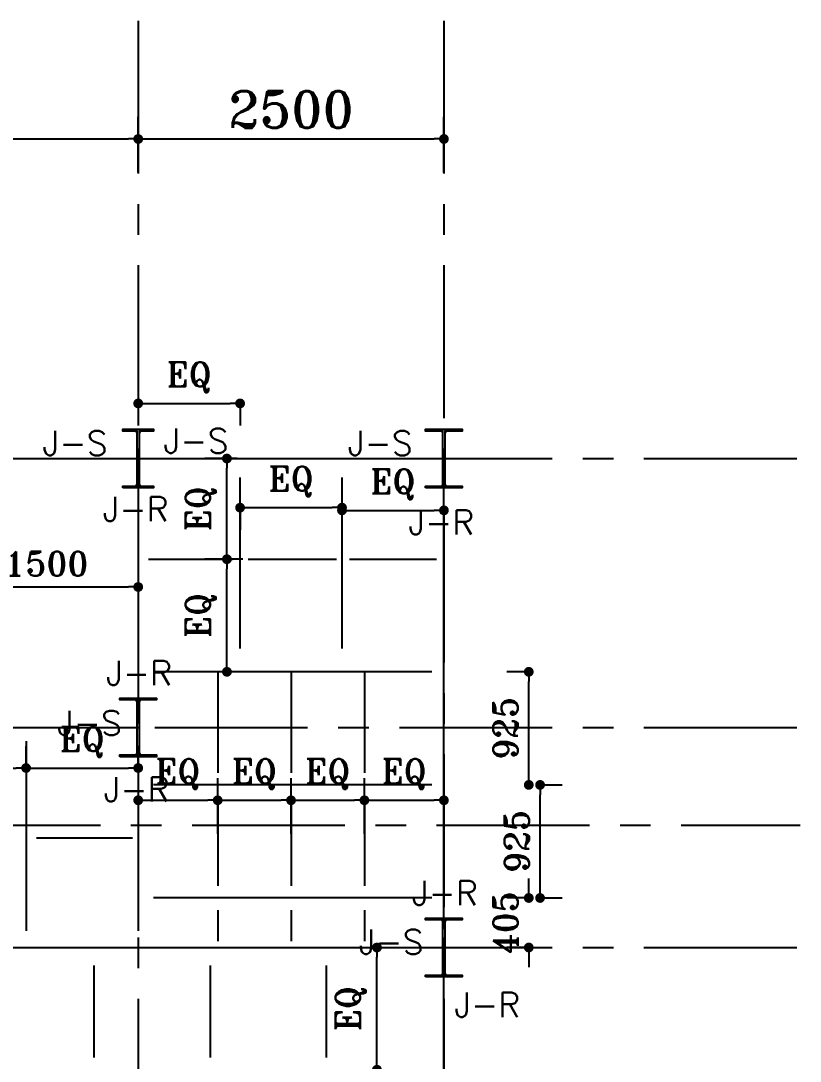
# Model space of a CAD drawing. Header units: inches. Extents: x 1387 to 2676, y -3554 to -2136.
# Drawn here: x 2647.28 to 2653.66, y -2496.56 to -2488.05 of the extents above; entities that cross this region are included whole.
import ezdxf
from ezdxf.enums import TextEntityAlignment as Align

# ---------------------------------------------------------------- set-up
doc = ezdxf.new("R2010")
doc.units = ezdxf.units.IN
doc.header["$MEASUREMENT"] = 0
doc.linetypes.add('CENTER', pattern=[2, 1.25, -0.25, 0.25, -0.25])
for name, color, linetype in [('3G', 3, 'Continuous'), ('AA-IPE300', 27, 'Continuous'), ('AXE', 1, 'CENTER'), ('DIM', 8, 'Continuous'), ('MEMBER TEXT', 7, 'Continuous'), ('Pich', 2, 'Continuous'), ('UPN100', 1, 'Continuous'), ('wall', 4, 'Continuous')]:
    doc.layers.add(name, color=color, linetype=linetype)
doc.styles.add('ROMANS', font='ROMANS')
doc.styles.add('ROMANT', font='romant')
doc.dimstyles.new('1-100', dxfattribs={"dimtxt": 0.3, "dimasz": 0.08, "dimexe": 0.18, "dimexo": 0.0625, "dimgap": 0.09, "dimtad": 1, "dimdec": 0, "dimlfac": 1000, "dimdsep": 46, "dimtxsty": 'ROMANT', "dimblk": 'DOT', "dimcen": 0.09, "dimclrd": 1, "dimclre": 1, "dimclrt": 3, "dimadec": 0, "dimazin": 0, "dimtfac": 1, "dimtdec": 0, "dimtix": 1, "dimtofl": 0, "dimtmove": 2, "dimatfit": 3, "dimldrblk": 'DOT', "dimfxl": 1, "dimtolj": 1, "dimarcsym": 0})
doc.dimstyles.new('Copy of 1-100', dxfattribs={"dimtxt": 0.2, "dimasz": 0.08, "dimexe": 0.18, "dimexo": 0.0625, "dimgap": 0.09, "dimtad": 1, "dimdec": 0, "dimlfac": 1000, "dimdsep": 46, "dimtxsty": 'ROMANT', "dimblk": 'DOT', "dimcen": 0.09, "dimclrd": 1, "dimclre": 1, "dimclrt": 3, "dimadec": 0, "dimazin": 0, "dimtfac": 1, "dimtdec": 0, "dimtix": 1, "dimtofl": 0, "dimtmove": 2, "dimatfit": 3, "dimldrblk": 'DOT', "dimfxl": 1, "dimtolj": 1, "dimarcsym": 0})

# ---------------------------------------------------------------- blocks, each defined once
blk = doc.blocks.new('DOT')
at = {"layer": 'DIM', "color": 0, "linetype": 'ByBlock'}
blk.add_line((-0.5, 0), (-1, 0), dxfattribs=at)
at = {"layer": 'DIM', "color": 0, "linetype": 'ByBlock', "const_width": 0.5}
blk.add_lwpolyline([(-0.25, 0, 1), (0.25, 0, 1)], format="xyb", close=True, dxfattribs=at)
blk = doc.blocks.new('*D2195')
at = {"layer": 'Defpoints', "color": 0, "transparency": 16777216}
for p in [(2648.2438, -2491.1467), (2649.0771, -2491.1467), (2649.0771, -2491.1756)]:
    blk.add_point(p, dxfattribs=at)
at = {"layer": 'Pich', "color": 1, "lineweight": -2, "transparency": 16777216}
for p, q in [((2648.3238, -2491.1756), (2648.9971, -2491.1756)), ((2648.2438, -2491.2092), (2648.2438, -2491.3556)), ((2649.0771, -2491.2092), (2649.0771, -2491.3556))]:
    blk.add_line(p, q, dxfattribs=at)
at = {"layer": 'Pich', "color": 1, "lineweight": -2, "transparency": 16777216, "xscale": 0.08, "yscale": 0.08, "zscale": 0.08, "rotation": 180}
blk.add_blockref('DOT', (2648.2438, -2491.1756), dxfattribs=at)
at = {"layer": 'Pich', "color": 1, "lineweight": -2, "transparency": 16777216, "xscale": 0.08, "yscale": 0.08, "zscale": 0.08}
blk.add_blockref('DOT', (2649.0771, -2491.1756), dxfattribs=at)
at = {"layer": 'Pich', "color": 3, "transparency": 16777216, "insert": (2648.6605, -2490.9617), "char_height": 0.2, "attachment_point": 5, "style": 'ROMANT'}
blk.add_mtext('\\A1;EQ', dxfattribs=at)
blk = doc.blocks.new('_Dot')
at = {"layer": 'DIM', "color": 0, "lineweight": -2}
blk.add_line((-0.5, 0), (-1, 0), dxfattribs=at)
at = {"layer": 'DIM', "color": 0, "const_width": 0.5}
blk.add_lwpolyline([(-0.25, 0, 1), (0.25, 0, 1)], format="xyb", close=True, dxfattribs=at)
blk = doc.blocks.new('*D2196')
at = {"layer": 'Defpoints', "color": 0, "transparency": 16777216}
for p in [(2649.0771, -2491.9351), (2649.9105, -2492.0284), (2649.9105, -2492.0284)]:
    blk.add_point(p, dxfattribs=at)
at = {"layer": 'Pich', "color": 1, "lineweight": -2, "transparency": 16777216}
for p, q in [((2649.9105, -2491.9659), (2649.9105, -2491.8484)), ((2649.0771, -2491.9976), (2649.0771, -2492.2084)), ((2649.1571, -2492.0284), (2649.8305, -2492.0284))]:
    blk.add_line(p, q, dxfattribs=at)
at = {"layer": 'Pich', "color": 1, "lineweight": -2, "transparency": 16777216, "xscale": 0.08, "yscale": 0.08, "zscale": 0.08, "rotation": 180}
blk.add_blockref('DOT', (2649.0771, -2492.0284), dxfattribs=at)
at = {"layer": 'Pich', "color": 1, "lineweight": -2, "transparency": 16777216, "xscale": 0.08, "yscale": 0.08, "zscale": 0.08}
blk.add_blockref('DOT', (2649.9105, -2492.0284), dxfattribs=at)
at = {"layer": 'Pich', "color": 3, "transparency": 16777216, "insert": (2649.4938, -2491.8146), "char_height": 0.2, "attachment_point": 5, "style": 'ROMANT'}
blk.add_mtext('\\A1;EQ', dxfattribs=at)
blk = doc.blocks.new('*D2197')
at = {"layer": 'Defpoints', "color": 0, "transparency": 16777216}
for p in [(2649.9105, -2492.0506), (2650.7438, -2492.0506), (2650.7438, -2492.1382)]:
    blk.add_point(p, dxfattribs=at)
at = {"layer": 'Pich', "color": 1, "lineweight": -2, "transparency": 16777216}
for p, q in [((2649.9105, -2491.9881), (2649.9105, -2491.8706)), ((2650.7438, -2492.0757), (2650.7438, -2491.8706)), ((2649.9905, -2492.0506), (2650.6638, -2492.0506))]:
    blk.add_line(p, q, dxfattribs=at)
at = {"layer": 'Pich', "color": 1, "lineweight": -2, "transparency": 16777216, "xscale": 0.08, "yscale": 0.08, "zscale": 0.08, "rotation": 180}
blk.add_blockref('DOT', (2649.9105, -2492.0506), dxfattribs=at)
at = {"layer": 'Pich', "color": 1, "lineweight": -2, "transparency": 16777216, "xscale": 0.08, "yscale": 0.08, "zscale": 0.08}
blk.add_blockref('DOT', (2650.7438, -2492.0506), dxfattribs=at)
at = {"layer": 'Pich', "color": 3, "transparency": 16777216, "insert": (2650.3271, -2491.8368), "char_height": 0.2, "attachment_point": 5, "style": 'ROMANT'}
blk.add_mtext('\\A1;EQ', dxfattribs=at)
blk = doc.blocks.new('*D2202')
at = {"layer": 'Defpoints', "color": 0, "transparency": 16777216}
for p in [(2646.4104, -2494.1581), (2647.3271, -2494.1581), (2647.3271, -2494.2249)]:
    blk.add_point(p, dxfattribs=at)
at = {"layer": 'Pich', "color": 1, "lineweight": -2, "transparency": 16777216}
for p, q in [((2646.4104, -2494.0956), (2646.4104, -2493.9781)), ((2647.3271, -2494.1624), (2647.3271, -2493.9781)), ((2646.4904, -2494.1581), (2647.2471, -2494.1581))]:
    blk.add_line(p, q, dxfattribs=at)
at = {"layer": 'Pich', "color": 1, "lineweight": -2, "transparency": 16777216, "xscale": 0.08, "yscale": 0.08, "zscale": 0.08, "rotation": 180}
blk.add_blockref('DOT', (2646.4104, -2494.1581), dxfattribs=at)
at = {"layer": 'Pich', "color": 1, "lineweight": -2, "transparency": 16777216, "xscale": 0.08, "yscale": 0.08, "zscale": 0.08}
blk.add_blockref('DOT', (2647.3271, -2494.1581), dxfattribs=at)
at = {"layer": 'Pich', "color": 3, "transparency": 16777216, "insert": (2646.8688, -2493.9443), "char_height": 0.2, "attachment_point": 5, "style": 'ROMANT'}
blk.add_mtext('\\A1;EQ', dxfattribs=at)
blk = doc.blocks.new('*D2203')
at = {"layer": 'Defpoints', "color": 0, "transparency": 16777216}
for p in [(2647.3271, -2494.1581), (2648.2438, -2494.1581), (2648.2438, -2494.2249)]:
    blk.add_point(p, dxfattribs=at)
at = {"layer": 'Pich', "color": 1, "lineweight": -2, "transparency": 16777216}
for p, q in [((2647.3271, -2494.0956), (2647.3271, -2493.9781)), ((2648.2438, -2494.1624), (2648.2438, -2493.9781)), ((2647.4071, -2494.1581), (2648.1638, -2494.1581))]:
    blk.add_line(p, q, dxfattribs=at)
at = {"layer": 'Pich', "color": 1, "lineweight": -2, "transparency": 16777216, "xscale": 0.08, "yscale": 0.08, "zscale": 0.08, "rotation": 180}
blk.add_blockref('DOT', (2647.3271, -2494.1581), dxfattribs=at)
at = {"layer": 'Pich', "color": 1, "lineweight": -2, "transparency": 16777216, "xscale": 0.08, "yscale": 0.08, "zscale": 0.08}
blk.add_blockref('DOT', (2648.2438, -2494.1581), dxfattribs=at)
at = {"layer": 'Pich', "color": 3, "transparency": 16777216, "insert": (2647.7855, -2493.9443), "char_height": 0.2, "attachment_point": 5, "style": 'ROMANT'}
blk.add_mtext('\\A1;EQ', dxfattribs=at)
blk = doc.blocks.new('*D2204')
at = {"layer": 'Defpoints', "color": 0, "transparency": 16777216}
for p in [(2651.4378, -2495.2212), (2651.4642, -2495.2212), (2651.4642, -2495.6265)]:
    blk.add_point(p, dxfattribs=at)
at = {"layer": 'Pich', "color": 1, "lineweight": -2, "transparency": 16777216}
for p, q in [((2651.4378, -2495.1412), (2651.4378, -2495.0612)), ((2651.4017, -2495.2212), (2651.2578, -2495.2212)), ((2651.4017, -2495.6265), (2651.2578, -2495.6265)), ((2651.4378, -2495.7065), (2651.4378, -2495.7865))]:
    blk.add_line(p, q, dxfattribs=at)
at = {"layer": 'Pich', "color": 1, "lineweight": -2, "transparency": 16777216, "xscale": 0.08, "yscale": 0.08, "zscale": 0.08}
for p, rotation in [((2651.4378, -2495.2212), 270), ((2651.4378, -2495.6265), 90)]:
    blk.add_blockref('DOT', p, dxfattribs=dict(at, rotation=rotation))
at = {"layer": 'Pich', "color": 3, "transparency": 16777216, "insert": (2651.2478, -2495.4238), "char_height": 0.2, "attachment_point": 5, "rotation": 90, "style": 'ROMANT'}
blk.add_mtext('\\A1;405', dxfattribs=at)
blk = doc.blocks.new('*D2205')
at = {"layer": 'Defpoints', "color": 0, "transparency": 16777216}
for p in [(2651.5303, -2494.2962), (2651.5303, -2494.2962), (2651.4374, -2495.2212)]:
    blk.add_point(p, dxfattribs=at)
at = {"layer": 'Pich', "color": 1, "lineweight": -2, "transparency": 16777216}
for p, q in [((2651.5928, -2494.2962), (2651.7103, -2494.2962)), ((2651.5303, -2495.1412), (2651.5303, -2494.3762)), ((2651.4999, -2495.2212), (2651.7103, -2495.2212))]:
    blk.add_line(p, q, dxfattribs=at)
at = {"layer": 'Pich', "color": 1, "lineweight": -2, "transparency": 16777216, "xscale": 0.08, "yscale": 0.08, "zscale": 0.08}
for p, rotation in [((2651.5303, -2494.2962), 90), ((2651.5303, -2495.2212), 270)]:
    blk.add_blockref('DOT', p, dxfattribs=dict(at, rotation=rotation))
at = {"layer": 'Pich', "color": 3, "transparency": 16777216, "insert": (2651.3403, -2494.7587), "char_height": 0.2, "attachment_point": 5, "rotation": 90, "style": 'ROMANT'}
blk.add_mtext('\\A1;925', dxfattribs=at)
blk = doc.blocks.new('*D2206')
at = {"layer": 'Defpoints', "color": 0, "transparency": 16777216}
for p in [(2651.4378, -2493.3712), (2651.5307, -2493.3712), (2651.4378, -2494.2962)]:
    blk.add_point(p, dxfattribs=at)
at = {"layer": 'Pich', "color": 1, "lineweight": -2, "transparency": 16777216}
for p, q in [((2651.4682, -2493.3712), (2651.2578, -2493.3712)), ((2651.4378, -2494.2162), (2651.4378, -2493.4512)), ((2651.5003, -2494.2962), (2651.6178, -2494.2962))]:
    blk.add_line(p, q, dxfattribs=at)
at = {"layer": 'Pich', "color": 1, "lineweight": -2, "transparency": 16777216, "xscale": 0.08, "yscale": 0.08, "zscale": 0.08}
for p, rotation in [((2651.4378, -2493.3712), 90), ((2651.4378, -2494.2962), 270)]:
    blk.add_blockref('DOT', p, dxfattribs=dict(at, rotation=rotation))
at = {"layer": 'Pich', "color": 3, "transparency": 16777216, "insert": (2651.2478, -2493.8337), "char_height": 0.2, "attachment_point": 5, "rotation": 90, "style": 'ROMANT'}
blk.add_mtext('\\A1;925', dxfattribs=at)
blk = doc.blocks.new('*D2232')
at = {"layer": 'Defpoints', "color": 0, "transparency": 16777216}
for p in [(2650.1411, -2495.6265), (2650.1962, -2495.6265), (2650.1962, -2496.6265)]:
    blk.add_point(p, dxfattribs=at)
at = {"layer": 'Pich', "color": 1, "lineweight": -2, "transparency": 16777216}
for p, q in [((2650.2036, -2495.6265), (2650.3762, -2495.6265)), ((2650.1962, -2496.5465), (2650.1962, -2495.7065)), ((2650.2587, -2496.6265), (2650.3762, -2496.6265))]:
    blk.add_line(p, q, dxfattribs=at)
at = {"layer": 'Pich', "color": 1, "lineweight": -2, "transparency": 16777216, "xscale": 0.08, "yscale": 0.08, "zscale": 0.08}
for p, rotation in [((2650.1962, -2495.6265), 90), ((2650.1962, -2496.6265), 270)]:
    blk.add_blockref('DOT', p, dxfattribs=dict(at, rotation=rotation))
at = {"layer": 'Pich', "color": 3, "transparency": 16777216, "insert": (2649.9824, -2496.1265), "char_height": 0.2, "attachment_point": 5, "rotation": 90, "style": 'ROMANT'}
blk.add_mtext('\\A1;EQ', dxfattribs=at)
blk = doc.blocks.new('*D2470')
at = {"layer": 'Defpoints', "color": 0, "transparency": 16777216}
for p in [(2646.7438, -2492.6362), (2648.2438, -2492.6362), (2648.2438, -2492.6773)]:
    blk.add_point(p, dxfattribs=at)
at = {"layer": 'Pich', "color": 1, "lineweight": -2, "transparency": 16777216}
for p, q in [((2646.7438, -2492.6987), (2646.7438, -2492.8573)), ((2646.8238, -2492.6773), (2648.1638, -2492.6773)), ((2648.2438, -2492.6987), (2648.2438, -2492.8573))]:
    blk.add_line(p, q, dxfattribs=at)
at = {"layer": 'Pich', "color": 1, "lineweight": -2, "transparency": 16777216, "xscale": 0.08, "yscale": 0.08, "zscale": 0.08, "rotation": 180}
blk.add_blockref('DOT', (2646.7438, -2492.6773), dxfattribs=at)
at = {"layer": 'Pich', "color": 1, "lineweight": -2, "transparency": 16777216, "xscale": 0.08, "yscale": 0.08, "zscale": 0.08}
blk.add_blockref('DOT', (2648.2438, -2492.6773), dxfattribs=at)
at = {"layer": 'Pich', "color": 3, "transparency": 16777216, "insert": (2647.4938, -2492.4873), "char_height": 0.2, "attachment_point": 5, "style": 'ROMANT'}
blk.add_mtext('\\A1;1500', dxfattribs=at)
blk = doc.blocks.new('*D2480')
at = {"layer": 'Defpoints', "color": 0, "transparency": 16777216}
for p in [(2648.2438, -2494.392), (2648.8938, -2494.392), (2648.8938, -2494.422)]:
    blk.add_point(p, dxfattribs=at)
at = {"layer": 'Pich', "color": 1, "lineweight": -2, "transparency": 16777216}
for p, q in [((2648.2438, -2494.4545), (2648.2438, -2494.602)), ((2648.3238, -2494.422), (2648.8138, -2494.422)), ((2648.8938, -2494.4545), (2648.8938, -2494.602))]:
    blk.add_line(p, q, dxfattribs=at)
at = {"layer": 'Pich', "color": 1, "lineweight": -2, "transparency": 16777216, "xscale": 0.08, "yscale": 0.08, "zscale": 0.08, "rotation": 180}
blk.add_blockref('DOT', (2648.2438, -2494.422), dxfattribs=at)
at = {"layer": 'Pich', "color": 1, "lineweight": -2, "transparency": 16777216, "xscale": 0.08, "yscale": 0.08, "zscale": 0.08}
blk.add_blockref('DOT', (2648.8938, -2494.422), dxfattribs=at)
at = {"layer": 'Pich', "color": 3, "transparency": 16777216, "insert": (2648.5688, -2494.2082), "char_height": 0.2, "attachment_point": 5, "style": 'ROMANT'}
blk.add_mtext('\\A1;EQ', dxfattribs=at)
blk = doc.blocks.new('*D2481')
at = {"layer": 'Defpoints', "color": 0, "transparency": 16777216}
for p in [(2650.7438, -2494.422), (2650.7438, -2494.4988), (2650.0938, -2494.7587)]:
    blk.add_point(p, dxfattribs=at)
at = {"layer": 'Pich', "color": 1, "lineweight": -2, "transparency": 16777216}
for p, q in [((2650.0938, -2494.6962), (2650.0938, -2494.242)), ((2650.7438, -2494.4363), (2650.7438, -2494.242)), ((2650.1738, -2494.422), (2650.6638, -2494.422))]:
    blk.add_line(p, q, dxfattribs=at)
at = {"layer": 'Pich', "color": 1, "lineweight": -2, "transparency": 16777216, "xscale": 0.08, "yscale": 0.08, "zscale": 0.08, "rotation": 180}
blk.add_blockref('DOT', (2650.0938, -2494.422), dxfattribs=at)
at = {"layer": 'Pich', "color": 1, "lineweight": -2, "transparency": 16777216, "xscale": 0.08, "yscale": 0.08, "zscale": 0.08}
blk.add_blockref('DOT', (2650.7438, -2494.422), dxfattribs=at)
at = {"layer": 'Pich', "color": 3, "transparency": 16777216, "insert": (2650.4188, -2494.2082), "char_height": 0.2, "attachment_point": 5, "style": 'ROMANT'}
blk.add_mtext('\\A1;EQ', dxfattribs=at)
blk = doc.blocks.new('*D2511')
at = {"layer": 'Defpoints', "color": 0, "transparency": 16777216}
for p in [(2648.9694, -2492.4498), (2649.1607, -2492.4498), (2649.1164, -2493.3712)]:
    blk.add_point(p, dxfattribs=at)
at = {"layer": 'Pich', "color": 1, "lineweight": -2, "transparency": 16777216}
for p, q in [((2649.0982, -2492.4498), (2648.7894, -2492.4498)), ((2648.9694, -2493.2912), (2648.9694, -2492.5298)), ((2649.0539, -2493.3712), (2648.7894, -2493.3712))]:
    blk.add_line(p, q, dxfattribs=at)
at = {"layer": 'Pich', "color": 1, "lineweight": -2, "transparency": 16777216, "xscale": 0.08, "yscale": 0.08, "zscale": 0.08}
for p, rotation in [((2648.9694, -2492.4498), 90), ((2648.9694, -2493.3712), 270)]:
    blk.add_blockref('DOT', p, dxfattribs=dict(at, rotation=rotation))
at = {"layer": 'Pich', "color": 3, "transparency": 16777216, "insert": (2648.7556, -2492.9105), "char_height": 0.2, "attachment_point": 5, "rotation": 90, "style": 'ROMANT'}
blk.add_mtext('\\A1;EQ', dxfattribs=at)
blk = doc.blocks.new('*D2145')
at = {"layer": 'Defpoints', "color": 0, "transparency": 16777216}
for p in [(2642.7438, -2489.0124), (2648.2439, -2489.0124), (2648.2439, -2489.35)]:
    blk.add_point(p, dxfattribs=at)
at = {"layer": 'wall', "color": 1, "lineweight": -2, "transparency": 16777216}
for p, q in [((2642.7438, -2488.9499), (2642.7438, -2488.8324)), ((2648.2439, -2489.2875), (2648.2439, -2488.8324)), ((2642.8238, -2489.0124), (2648.1639, -2489.0124))]:
    blk.add_line(p, q, dxfattribs=at)
at = {"layer": 'wall', "color": 1, "lineweight": -2, "transparency": 16777216, "xscale": 0.08, "yscale": 0.08, "zscale": 0.08, "rotation": 180}
blk.add_blockref('DOT', (2642.7438, -2489.0124), dxfattribs=at)
at = {"layer": 'wall', "color": 1, "lineweight": -2, "transparency": 16777216, "xscale": 0.08, "yscale": 0.08, "zscale": 0.08}
blk.add_blockref('DOT', (2648.2439, -2489.0124), dxfattribs=at)
at = {"layer": 'wall', "color": 3, "transparency": 16777216, "insert": (2645.4938, -2488.7724), "char_height": 0.3, "attachment_point": 5, "style": 'ROMANT'}
blk.add_mtext('\\A1;5500', dxfattribs=at)
blk = doc.blocks.new('*D2149')
at = {"layer": 'Defpoints', "color": 0, "transparency": 16777216}
for p in [(2648.2439, -2489.0124), (2650.7439, -2489.0124), (2650.7439, -2489.35)]:
    blk.add_point(p, dxfattribs=at)
at = {"layer": 'wall', "color": 1, "lineweight": -2, "transparency": 16777216}
for p, q in [((2648.2439, -2488.9499), (2648.2439, -2488.8324)), ((2650.7439, -2489.2875), (2650.7439, -2488.8324)), ((2648.3239, -2489.0124), (2650.6639, -2489.0124))]:
    blk.add_line(p, q, dxfattribs=at)
at = {"layer": 'wall', "color": 1, "lineweight": -2, "transparency": 16777216, "xscale": 0.08, "yscale": 0.08, "zscale": 0.08, "rotation": 180}
blk.add_blockref('DOT', (2648.2439, -2489.0124), dxfattribs=at)
at = {"layer": 'wall', "color": 1, "lineweight": -2, "transparency": 16777216, "xscale": 0.08, "yscale": 0.08, "zscale": 0.08}
blk.add_blockref('DOT', (2650.7439, -2489.0124), dxfattribs=at)
at = {"layer": 'wall', "color": 3, "transparency": 16777216, "insert": (2649.4939, -2488.7724), "char_height": 0.3, "attachment_point": 5, "style": 'ROMANT'}
blk.add_mtext('\\A1;2500', dxfattribs=at)
blk = doc.blocks.new('*D2590')
at = {"layer": 'Defpoints', "color": 0, "transparency": 16777216}
for p in [(2650.0938, -2494.422), (2650.0938, -2494.4988), (2649.4938, -2494.7587)]:
    blk.add_point(p, dxfattribs=at)
at = {"layer": 'Pich', "color": 1, "lineweight": -2, "transparency": 16777216}
for p, q in [((2649.4938, -2494.6962), (2649.4938, -2494.242)), ((2650.0938, -2494.4363), (2650.0938, -2494.242)), ((2649.5738, -2494.422), (2650.0138, -2494.422))]:
    blk.add_line(p, q, dxfattribs=at)
at = {"layer": 'Pich', "color": 1, "lineweight": -2, "transparency": 16777216, "xscale": 0.08, "yscale": 0.08, "zscale": 0.08, "rotation": 180}
blk.add_blockref('DOT', (2649.4938, -2494.422), dxfattribs=at)
at = {"layer": 'Pich', "color": 1, "lineweight": -2, "transparency": 16777216, "xscale": 0.08, "yscale": 0.08, "zscale": 0.08}
blk.add_blockref('DOT', (2650.0938, -2494.422), dxfattribs=at)
at = {"layer": 'Pich', "color": 3, "transparency": 16777216, "insert": (2649.7938, -2494.2082), "char_height": 0.2, "attachment_point": 5, "style": 'ROMANT'}
blk.add_mtext('\\A1;EQ', dxfattribs=at)
blk = doc.blocks.new('*D2591')
at = {"layer": 'Defpoints', "color": 0, "transparency": 16777216}
for p in [(2649.4938, -2494.422), (2649.4938, -2494.4988), (2648.8938, -2494.7587)]:
    blk.add_point(p, dxfattribs=at)
at = {"layer": 'Pich', "color": 1, "lineweight": -2, "transparency": 16777216}
for p, q in [((2648.8938, -2494.6962), (2648.8938, -2494.242)), ((2649.4938, -2494.4363), (2649.4938, -2494.242)), ((2648.9738, -2494.422), (2649.4138, -2494.422))]:
    blk.add_line(p, q, dxfattribs=at)
at = {"layer": 'Pich', "color": 1, "lineweight": -2, "transparency": 16777216, "xscale": 0.08, "yscale": 0.08, "zscale": 0.08, "rotation": 180}
blk.add_blockref('DOT', (2648.8938, -2494.422), dxfattribs=at)
at = {"layer": 'Pich', "color": 1, "lineweight": -2, "transparency": 16777216, "xscale": 0.08, "yscale": 0.08, "zscale": 0.08}
blk.add_blockref('DOT', (2649.4938, -2494.422), dxfattribs=at)
at = {"layer": 'Pich', "color": 3, "transparency": 16777216, "insert": (2649.1938, -2494.2082), "char_height": 0.2, "attachment_point": 5, "style": 'ROMANT'}
blk.add_mtext('\\A1;EQ', dxfattribs=at)
blk = doc.blocks.new('*D2594')
at = {"layer": 'Defpoints', "color": 0, "transparency": 16777216}
for p in [(2648.9694, -2491.6265), (2649.1164, -2491.6265), (2649.1607, -2492.4498)]:
    blk.add_point(p, dxfattribs=at)
at = {"layer": 'Pich', "color": 1, "lineweight": -2, "transparency": 16777216}
for p, q in [((2649.0539, -2491.6265), (2648.7894, -2491.6265)), ((2648.9694, -2492.3698), (2648.9694, -2491.7065)), ((2649.0982, -2492.4498), (2648.7894, -2492.4498))]:
    blk.add_line(p, q, dxfattribs=at)
at = {"layer": 'Pich', "color": 1, "lineweight": -2, "transparency": 16777216, "xscale": 0.08, "yscale": 0.08, "zscale": 0.08}
for p, rotation in [((2648.9694, -2491.6265), 90), ((2648.9694, -2492.4498), 270)]:
    blk.add_blockref('DOT', p, dxfattribs=dict(at, rotation=rotation))
at = {"layer": 'Pich', "color": 3, "transparency": 16777216, "insert": (2648.7556, -2492.0381), "char_height": 0.2, "attachment_point": 5, "rotation": 90, "style": 'ROMANT'}
blk.add_mtext('\\A1;EQ', dxfattribs=at)

msp = doc.modelspace()

# ---------------------------------------------------------------- hatches: boundary and pattern name
for points in [[(2648.23634346, -2491.4014962), (2648.22486723, -2491.4014962, 0.4144144444), (2648.23634346, -2491.4129803)], [(2648.25134346, -2491.4014962), (2648.26281969, -2491.4014962, -0.4144144444), (2648.25134346, -2491.4129803)], [(2650.73634424, -2491.40146131), (2650.72486801, -2491.40146131, 0.4144144444), (2650.73634424, -2491.41294541)], [(2650.75134424, -2491.40146131), (2650.76282047, -2491.40146131, -0.4144144444), (2650.75134424, -2491.41294541)], [(2648.23634346, -2491.8515357), (2648.22486723, -2491.8515357, -0.4144144444), (2648.23634346, -2491.8400516)], [(2648.25134346, -2491.8515357), (2648.26281969, -2491.8515357, 0.4144144444), (2648.25134346, -2491.8400516)], [(2650.73634424, -2491.85150082), (2650.72486801, -2491.85150082, -0.4144144444), (2650.73634424, -2491.84001671)], [(2650.75134424, -2491.85150082), (2650.76282047, -2491.85150082, 0.4144144444), (2650.75134424, -2491.84001671)], [(2648.23633855, -2493.6013866), (2648.22486232, -2493.6013866, 0.4144144444), (2648.23633855, -2493.6128707)], [(2648.25133855, -2493.6013866), (2648.26281478, -2493.6013866, -0.4144144444), (2648.25133855, -2493.6128707)], [(2648.23633855, -2494.0514261), (2648.22486232, -2494.0514261, -0.4144144444), (2648.23633855, -2494.039942)], [(2648.25133855, -2494.0514261), (2648.26281478, -2494.0514261, 0.4144144444), (2648.25133855, -2494.039942)], [(2650.73634424, -2495.40140023), (2650.72486801, -2495.40140023, 0.4144144444), (2650.73634424, -2495.41288434)], [(2650.75134424, -2495.40140023), (2650.76282047, -2495.40140023, -0.4144144444), (2650.75134424, -2495.41288434)], [(2650.73634424, -2495.85143974), (2650.72486801, -2495.85143974, -0.4144144444), (2650.73634424, -2495.83995563)], [(2650.75134424, -2495.85143974), (2650.76282047, -2495.85143974, 0.4144144444), (2650.75134424, -2495.83995563)]]:
    msp.add_hatch(color=1).paths.add_polyline_path(points)

# ---------------------------------------------------------------- linework, layer by layer
at = {"layer": '3G'}
for points in [[(2648.11884346, -2491.8664962), (2648.11884346, -2491.8514962), (2648.23634346, -2491.8514962), (2648.23634346, -2491.4014962), (2648.11884346, -2491.4014962), (2648.11884346, -2491.3864962), (2648.36884346, -2491.3864962), (2648.36884346, -2491.4014962), (2648.25134346, -2491.4014962), (2648.25134346, -2491.8514962), (2648.36884346, -2491.8514962), (2648.36884346, -2491.8664962)], [(2650.59384424, -2491.86646131), (2650.59384424, -2491.85146131), (2650.73634424, -2491.85146131), (2650.73634424, -2491.40146131), (2650.59384424, -2491.40146131), (2650.59384424, -2491.38646131), (2650.89384424, -2491.38646131), (2650.89384424, -2491.40146131), (2650.75134424, -2491.40146131), (2650.75134424, -2491.85146131), (2650.89384424, -2491.85146131), (2650.89384424, -2491.86646131)], [(2648.09383855, -2494.0663866), (2648.09383855, -2494.0513866), (2648.23633855, -2494.0513866), (2648.23633855, -2493.6013866), (2648.09383855, -2493.6013866), (2648.09383855, -2493.5863866), (2648.39383855, -2493.5863866), (2648.39383855, -2493.6013866), (2648.25133855, -2493.6013866), (2648.25133855, -2494.0513866), (2648.39383855, -2494.0513866), (2648.39383855, -2494.0663866)], [(2650.59384424, -2495.86640023), (2650.59384424, -2495.85140023), (2650.73634424, -2495.85140023), (2650.73634424, -2495.40140023), (2650.59384424, -2495.40140023), (2650.59384424, -2495.38640023), (2650.89384424, -2495.38640023), (2650.89384424, -2495.40140023), (2650.75134424, -2495.40140023), (2650.75134424, -2495.85140023), (2650.89384424, -2495.85140023), (2650.89384424, -2495.86640023)]]:
    msp.add_lwpolyline(points, close=True, dxfattribs=at)
for centre, start, end in [((2648.23634346, -2491.40150407), 180.157926883, 270.157926883), ((2648.25134346, -2491.40150407), 269.842073117, 359.842073117), ((2648.25134346, -2491.40150407), 269.842073117, 359.842073117), ((2650.73634424, -2491.40146918), 180.157926883, 270.157926883), ((2650.75134424, -2491.40146918), 269.842073117, 359.842073117), ((2650.75134424, -2491.40146918), 269.842073117, 359.842073117), ((2648.23634346, -2491.85152783), 89.842073117, 179.842073117), ((2648.23634346, -2491.85152783), 89.842073117, 179.842073117), ((2648.25134346, -2491.85152783), 0.157926883, 90.157926883), ((2648.25134346, -2491.85152783), 0.157926883, 90.157926883), ((2648.25134346, -2491.85152783), 0.157926883, 90.157926883), ((2650.73634424, -2491.85149294), 89.842073117, 179.842073117), ((2650.73634424, -2491.85149294), 89.842073117, 179.842073117), ((2650.75134424, -2491.85149294), 0.157926883, 90.157926883), ((2650.75134424, -2491.85149294), 0.157926883, 90.157926883), ((2650.75134424, -2491.85149294), 0.157926883, 90.157926883), ((2648.23633855, -2493.60139447), 180.157926883, 270.157926883), ((2648.25133855, -2493.60139447), 269.842073117, 359.842073117), ((2648.25133855, -2493.60139447), 269.842073117, 359.842073117), ((2648.23633855, -2494.05141823), 89.842073117, 179.842073117), ((2648.23633855, -2494.05141823), 89.842073117, 179.842073117), ((2648.25133855, -2494.05141823), 0.157926883, 90.157926883), ((2648.25133855, -2494.05141823), 0.157926883, 90.157926883), ((2648.25133855, -2494.05141823), 0.157926883, 90.157926883), ((2650.73634424, -2495.4014081), 180.157926883, 270.157926883), ((2650.75134424, -2495.4014081), 269.842073117, 359.842073117), ((2650.75134424, -2495.4014081), 269.842073117, 359.842073117), ((2650.73634424, -2495.85143187), 89.842073117, 179.842073117), ((2650.73634424, -2495.85143187), 89.842073117, 179.842073117), ((2650.75134424, -2495.85143187), 0.157926883, 90.157926883), ((2650.75134424, -2495.85143187), 0.157926883, 90.157926883), ((2650.75134424, -2495.85143187), 0.157926883, 90.157926883)]:
    msp.add_arc(centre, 0.01147623, start, end, dxfattribs=at)
at = {"layer": 'AA-IPE300', "color": 3}
for p, q in [((2642.74735029, -2491.62646135), (2648.24025029, -2491.62646135)), ((2648.24380029, -2491.62646135), (2648.24380029, -2493.67646135)), ((2648.24735029, -2491.62646135), (2650.74380029, -2491.62646135)), ((2650.74380029, -2495.47646135), (2650.74380029, -2491.62646135)), ((2649.07713362, -2493.18157925), (2649.07713362, -2491.78055864)), ((2649.91046695, -2493.18157925), (2649.91046695, -2491.78055864)), ((2650.64380029, -2493.37123745), (2648.36826348, -2493.37123745)), ((2642.74735029, -2493.82646135), (2648.24380029, -2493.82646135)), ((2647.32710029, -2493.93907091), (2647.32710029, -2495.49014452)), ((2648.24380029, -2493.97646135), (2648.24380029, -2495.49014452)), ((2650.64380029, -2494.29623745), (2648.36826348, -2494.29623745)), ((2648.19752352, -2494.73092311), (2647.41169118, -2494.73092311)), ((2650.64380029, -2495.22123745), (2648.36826348, -2495.22123745)), ((2642.84380029, -2495.62646135), (2650.74380029, -2495.62646135)), ((2650.74380029, -2501.62646135), (2650.74380029, -2495.77646135))]:
    msp.add_line(p, q, dxfattribs=at)
at = {"layer": 'AXE'}
for p, q in [((2648.24385349, -2488.04572112), (2648.24381727, -2502.06360182)), ((2650.74385349, -2488.04572112), (2650.74381727, -2502.06360182)), ((2630.37957584, -2491.62646135), (2653.65728829, -2491.62646135)), ((2630.37957584, -2493.82634163), (2653.65728829, -2493.82640028)), ((2628.6845178, -2494.62634163), (2653.65728829, -2494.62640028)), ((2630.37957584, -2495.62634163), (2653.65728829, -2495.62640028))]:
    msp.add_line(p, q, dxfattribs=at)
at = {"layer": 'UPN100', "color": 3}
for p, q in [((2648.32781475, -2492.44975624), (2649.01629556, -2492.44975624)), ((2649.14370894, -2492.44975624), (2649.86543661, -2492.44975624)), ((2649.97136002, -2492.44975624), (2650.68441075, -2492.44975624)), ((2648.89380029, -2493.37123745), (2648.89380029, -2494.19623745)), ((2649.49380029, -2493.37123745), (2649.49380029, -2494.19623745)), ((2650.09380029, -2493.37123745), (2650.09380029, -2494.19623745)), ((2648.89380029, -2494.39623745), (2648.89380029, -2495.12123745)), ((2649.49380029, -2494.39623745), (2649.49380029, -2495.12123745)), ((2650.09380029, -2494.39623745), (2650.09380029, -2495.12123745)), ((2648.89380029, -2495.32123745), (2648.89380029, -2495.57581715)), ((2649.49380029, -2495.32123745), (2649.49380029, -2495.57581715)), ((2650.09380029, -2495.32123745), (2650.09380029, -2495.57581715)), ((2647.88398507, -2496.52646135), (2647.88398507, -2495.77463182)), ((2648.83398507, -2496.52646135), (2648.83398507, -2495.77463182)), ((2649.78398507, -2496.52646135), (2649.78398507, -2495.77463182))]:
    msp.add_line(p, q, dxfattribs=at)

# ---------------------------------------------------------------- texts
at = {"layer": 'MEMBER TEXT', "color": 3, "ltscale": 2, "style": 'ROMANS'}
for s, p in [('J-S', (2647.72741741, -2491.5007442)), ('J-S', (2648.71646958, -2491.48152239)), ('J-S', (2650.22351136, -2491.50074416)), ('J-R', (2648.2231859, -2492.03997254)), ('J-R', (2650.72318652, -2492.14812838)), ('J-R', (2648.25148117, -2493.38053405)), ('J-S', (2647.84526704, -2493.78939811)), ('J-R', (2648.23068084, -2494.33305366)), ('J-R', (2650.75148117, -2495.18054769)), ('J-S', (2650.31266056, -2495.58041405)), ('J-R', (2651.09859916, -2496.09533795))]:
    msp.add_text(s, height=0.2, dxfattribs=at).set_placement(p, align=Align.MIDDLE)

# ---------------------------------------------------------------- dimensions: what is measured, and where the dimension line sits
at = {"layer": 'Pich'}
for base, p1, p2, picture, middle in [((2649.07713362, -2491.17555746), (2648.24380029, -2491.14665613), (2649.07713362, -2491.14665613), '*D2195', (2648.66046695, -2490.96174793)), ((2649.91046695, -2492.02837427), (2649.07713362, -2491.93508122), (2649.91046695, -2492.02837427), '*D2196', (2649.49380029, -2491.81456475)), ((2650.74380029, -2492.0505981), (2649.91046695, -2492.0505981), (2650.74380029, -2492.13819702), '*D2197', (2650.32713362, -2491.83678858)), ((2647.32710029, -2494.15811248), (2646.41044029, -2494.15811248), (2647.32710029, -2494.22485719), '*D2202', (2646.86877029, -2493.94430296)), ((2648.24380029, -2494.15811248), (2647.32710029, -2494.15811248), (2648.24380029, -2494.22485719), '*D2203', (2647.78545029, -2493.94430296)), ((2648.89380029, -2494.42197288), (2648.24380029, -2494.39197011), (2648.89380029, -2494.39197011), '*D2480', (2648.56880029, -2494.20816335)), ((2649.49376409, -2494.42196994), (2648.89380029, -2494.75873745), (2649.49376409, -2494.49884646), '*D2591', (2649.19378219, -2494.20816042)), ((2650.09376409, -2494.42197288), (2649.49380029, -2494.75873745), (2650.09376409, -2494.4988494), '*D2590', (2649.79378219, -2494.20816335)), ((2650.74380029, -2494.42197288), (2650.09380029, -2494.75873745), (2650.74380029, -2494.4988494), '*D2481', (2650.41880029, -2494.20816335))]:
    dim = msp.add_linear_dim(base=base, p1=p1, p2=p2, text='EQ', dimstyle='Copy of 1-100', dxfattribs=at)
    dim.commit()
    dim.dimension.update_dxf_attribs({"geometry": picture, "text_midpoint": middle})
for base, p1, p2, picture, middle in [((2648.96941134, -2491.62646135), (2649.16068373, -2492.44975624), (2649.11636266, -2491.62646135), '*D2594', (2648.75560182, -2492.0381088)), ((2648.96941134, -2492.44975624), (2649.11636266, -2493.37123745), (2649.16068373, -2492.44975624), '*D2511', (2648.75560182, -2492.91049684)), ((2650.19621463, -2495.62646135), (2650.19621463, -2496.62646135), (2650.14110954, -2495.62646135), '*D2232', (2649.98240511, -2496.12646135))]:
    dim = msp.add_linear_dim(base=base, p1=p1, p2=p2, angle=90, text='EQ', dimstyle='Copy of 1-100', dxfattribs=at)
    dim.commit()
    dim.dimension.update_dxf_attribs({"geometry": picture, "text_midpoint": middle})
dim = msp.add_linear_dim(base=(2648.24380029, -2492.67729555), p1=(2646.7437754, -2492.63622695), p2=(2648.24380029, -2492.63622695), dimstyle='Copy of 1-100', dxfattribs=at)
dim.commit()
dim.dimension.update_dxf_attribs({"geometry": '*D2470', "text_midpoint": (2647.49378784, -2492.48729555)})
for base, p1, p2, picture, middle in [((2651.43776465, -2493.37123745), (2651.43776465, -2494.29623745), (2651.53069499, -2493.37123745), '*D2206', (2651.24776465, -2493.83373745)), ((2651.53034423, -2494.29623745), (2651.4373793, -2495.22123745), (2651.53034423, -2494.29623745), '*D2205', (2651.34034423, -2494.75873745)), ((2651.43776465, -2495.22123745), (2651.46424408, -2495.62646135), (2651.46424408, -2495.22123745), '*D2204', (2651.24776465, -2495.4238494))]:
    dim = msp.add_linear_dim(base=base, p1=p1, p2=p2, angle=90, dimstyle='Copy of 1-100', dxfattribs=at)
    dim.commit()
    dim.dimension.update_dxf_attribs({"geometry": picture, "text_midpoint": middle})
at = {"layer": 'wall'}
for base, p1, p2, picture, middle in [((2648.24385065, -2489.01244741), (2642.74382442, -2489.01244741), (2648.24385065, -2489.35003069), '*D2145', (2645.49383753, -2488.77244741)), ((2650.74385065, -2489.01244741), (2648.24385065, -2489.01244741), (2650.74385065, -2489.35003069), '*D2149', (2649.49385065, -2488.77244741))]:
    dim = msp.add_linear_dim(base=base, p1=p1, p2=p2, dimstyle='1-100', dxfattribs=at)
    dim.commit()
    dim.dimension.update_dxf_attribs({"geometry": picture, "text_midpoint": middle})

doc.saveas('drawing.dxf')
